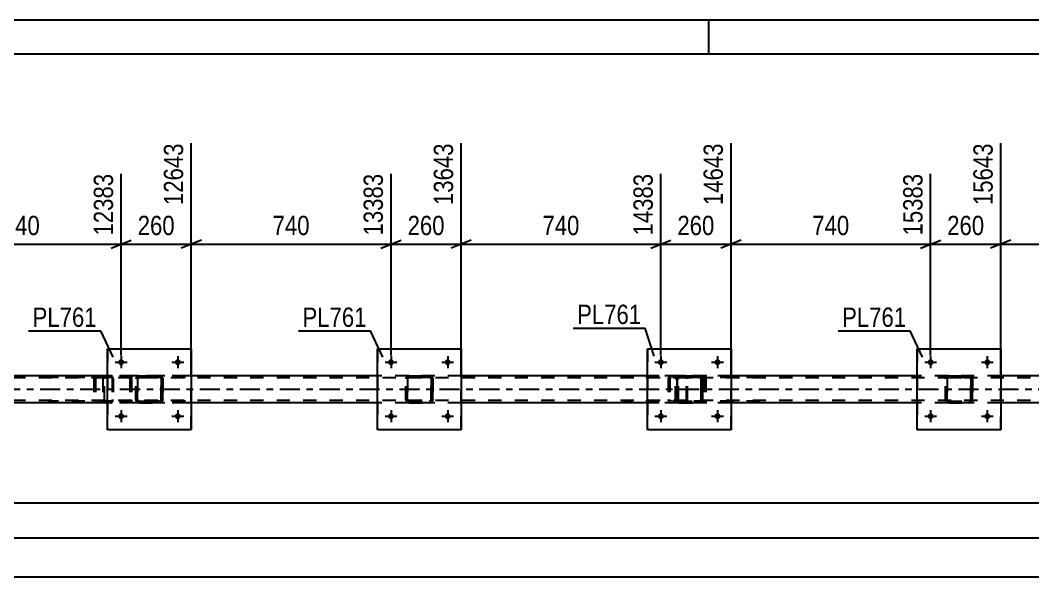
# Model space of a CAD drawing. Header units: millimetres. Extents: x 0 to 841, y 0 to 594.
# Drawn here: x 529 to 679, y 511.6 to 594 of the extents above; entities that cross this region are included whole.
import ezdxf

# ---------------------------------------------------------------- set-up
doc = ezdxf.new("R2010")
doc.units = ezdxf.units.MM
doc.linetypes.add('DXK_LINE_DOT2', pattern=[3.9198, 1.9599, -1.9599])
doc.linetypes.add('DXK_LINE_DOT3', pattern=[5.9187, 2.979, -0.9799, 0.9799, -0.9799])
doc.styles.add('Arial Narrow', font='ARIALN.TTF', dxfattribs={"height": 0.2})

# ---------------------------------------------------------------- blocks, each defined once
blk = doc.blocks.new('Unknown-318892525-1113')
at = {"color": 5, "linetype": 'Continuous'}
for p, q in [((841, 594), (0, 594)), ((631, 589), (631, 594)), ((836, 589), (5, 589))]:
    blk.add_line(p, q, dxfattribs=at)
blk = doc.blocks.new('Bolt-318892525-6443 - 6435')
at = {"linetype": 'Continuous'}
for points in [[(663.46, 535.34), (663.47, 535.43), (663.5, 535.52), (663.55, 535.6), (663.61, 535.66), (663.68, 535.72), (663.77, 535.76), (663.86, 535.77), (663.95, 535.77), (664.04, 535.76), (664.12, 535.72), (664.2, 535.66), (664.26, 535.6), (664.3, 535.52), (664.33, 535.43), (664.34, 535.34), (664.33, 535.25), (664.3, 535.16), (664.26, 535.08), (664.2, 535.01), (664.12, 534.96), (664.04, 534.92), (663.95, 534.9), (663.86, 534.9), (663.77, 534.92), (663.68, 534.96), (663.61, 535.01), (663.55, 535.08), (663.5, 535.16), (663.47, 535.25)], [(671.86, 535.34), (671.87, 535.43), (671.9, 535.52), (671.95, 535.6), (672.01, 535.66), (672.08, 535.72), (672.17, 535.76), (672.26, 535.77), (672.35, 535.77), (672.44, 535.76), (672.52, 535.72), (672.6, 535.66), (672.66, 535.6), (672.7, 535.52), (672.73, 535.43), (672.74, 535.34), (672.73, 535.25), (672.7, 535.16), (672.66, 535.08), (672.6, 535.01), (672.52, 534.96), (672.44, 534.92), (672.35, 534.9), (672.26, 534.9), (672.17, 534.92), (672.08, 534.96), (672.01, 535.01), (671.95, 535.08), (671.9, 535.16), (671.87, 535.25)]]:
    blk.add_hatch(color=1, dxfattribs=at).paths.add_polyline_path(points)
at = {"color": 1, "linetype": 'Continuous'}
for p, q in [((663.9, 536.22), (663.9, 534.46)), ((672.3, 536.22), (672.3, 534.46)), ((663.02, 535.34), (664.78, 535.34)), ((671.42, 535.34), (673.18, 535.34))]:
    blk.add_line(p, q, dxfattribs=at)
blk = doc.blocks.new('Bolt-318892525-6444 - 6435')
at = {"linetype": 'Continuous'}
for points in [[(583.47, 543.34), (583.48, 543.43), (583.51, 543.52), (583.55, 543.6), (583.61, 543.66), (583.69, 543.72), (583.77, 543.76), (583.86, 543.77), (583.95, 543.77), (584.04, 543.76), (584.13, 543.72), (584.2, 543.66), (584.26, 543.6), (584.31, 543.52), (584.34, 543.43), (584.35, 543.34), (584.34, 543.25), (584.31, 543.16), (584.26, 543.08), (584.2, 543.01), (584.13, 542.96), (584.04, 542.92), (583.95, 542.9), (583.86, 542.9), (583.77, 542.92), (583.69, 542.96), (583.61, 543.01), (583.55, 543.08), (583.51, 543.16), (583.48, 543.25)], [(591.87, 543.34), (591.88, 543.43), (591.91, 543.52), (591.95, 543.6), (592.01, 543.66), (592.09, 543.72), (592.17, 543.76), (592.26, 543.77), (592.35, 543.77), (592.44, 543.76), (592.53, 543.72), (592.6, 543.66), (592.66, 543.6), (592.71, 543.52), (592.74, 543.43), (592.75, 543.34), (592.74, 543.25), (592.71, 543.16), (592.66, 543.08), (592.6, 543.01), (592.53, 542.96), (592.44, 542.92), (592.35, 542.9), (592.26, 542.9), (592.17, 542.92), (592.09, 542.96), (592.01, 543.01), (591.95, 543.08), (591.91, 543.16), (591.88, 543.25)]]:
    blk.add_hatch(color=1, dxfattribs=at).paths.add_polyline_path(points)
at = {"color": 1, "linetype": 'Continuous'}
for p, q in [((583.03, 543.34), (584.79, 543.34)), ((583.91, 544.22), (583.91, 542.46)), ((591.43, 543.34), (593.19, 543.34)), ((592.31, 544.22), (592.31, 542.46))]:
    blk.add_line(p, q, dxfattribs=at)
blk = doc.blocks.new('Part-318892525-6573 - 6435')
at = {"color": 7, "linetype": 'DXK_LINE_DOT2'}
for p, q in [((542.44, 541.34), (533.04, 541.34)), ((542.44, 541.1), (533.04, 541.1)), ((539.88, 541.02), (539.85, 540.86)), ((539.85, 540.86), (539.85, 537.82)), ((539.89, 541.04), (539.88, 541.02)), ((540.1, 540.86), (540.12, 540.95)), ((540.1, 540.86), (540.1, 537.82)), ((540.12, 540.95), (540.17, 541.03)), ((540.35, 541.34), (540.16, 541.3)), ((540.17, 541.03), (540.25, 541.08)), ((540.25, 541.08), (540.35, 541.1)), ((541.17, 541.1), (541.17, 541.34)), ((542.55, 541.3), (542.44, 541.34)), ((542.44, 541.1), (542.49, 541.08)), ((542.49, 541.08), (542.54, 541.03)), ((542.54, 541.03), (542.57, 540.95)), ((542.63, 541.2), (542.55, 541.3)), ((542.57, 540.95), (542.58, 540.86)), ((542.58, 540.86), (542.58, 537.82)), ((542.69, 541.04), (542.63, 541.2)), ((542.71, 540.86), (542.69, 541.04)), ((542.71, 540.86), (542.71, 537.82)), ((542.44, 537.58), (533.04, 537.58)), ((542.44, 537.34), (533.04, 537.34)), ((539.85, 537.82), (539.87, 537.73)), ((539.87, 537.73), (539.89, 537.63)), ((540.12, 537.73), (540.1, 537.82)), ((540.17, 537.65), (540.12, 537.73)), ((540.16, 537.37), (540.35, 537.34)), ((540.25, 537.6), (540.17, 537.65)), ((540.35, 537.58), (540.25, 537.6)), ((541.17, 537.34), (541.17, 537.58)), ((542.49, 537.6), (542.44, 537.58)), ((542.44, 537.34), (542.55, 537.37)), ((542.54, 537.65), (542.49, 537.6)), ((542.57, 537.73), (542.54, 537.65)), ((542.55, 537.37), (542.63, 537.48)), ((542.58, 537.82), (542.57, 537.73)), ((542.63, 537.48), (542.69, 537.63)), ((542.69, 537.63), (542.71, 537.82))]:
    blk.add_line(p, q, dxfattribs=at)
for centre, start, end in [((540.34, 540.84), 111.1941, 156.1506), ((540.34, 537.83), 203.8494, 248.8059)]:
    blk.add_arc(centre, 0.492, start, end, dxfattribs=at)
blk = doc.blocks.new('Bolt-318892525-6445 - 6435')
at = {"linetype": 'Continuous'}
for points in [[(583.47, 535.34), (583.48, 535.43), (583.51, 535.52), (583.55, 535.6), (583.61, 535.66), (583.69, 535.72), (583.77, 535.76), (583.86, 535.77), (583.95, 535.77), (584.04, 535.76), (584.13, 535.72), (584.2, 535.66), (584.26, 535.6), (584.31, 535.52), (584.34, 535.43), (584.35, 535.34), (584.34, 535.25), (584.31, 535.16), (584.26, 535.08), (584.2, 535.01), (584.13, 534.96), (584.04, 534.92), (583.95, 534.9), (583.86, 534.9), (583.77, 534.92), (583.69, 534.96), (583.61, 535.01), (583.55, 535.08), (583.51, 535.16), (583.48, 535.25)], [(591.87, 535.34), (591.88, 535.43), (591.91, 535.52), (591.95, 535.6), (592.01, 535.66), (592.09, 535.72), (592.17, 535.76), (592.26, 535.77), (592.35, 535.77), (592.44, 535.76), (592.53, 535.72), (592.6, 535.66), (592.66, 535.6), (592.71, 535.52), (592.74, 535.43), (592.75, 535.34), (592.74, 535.25), (592.71, 535.16), (592.66, 535.08), (592.6, 535.01), (592.53, 534.96), (592.44, 534.92), (592.35, 534.9), (592.26, 534.9), (592.17, 534.92), (592.09, 534.96), (592.01, 535.01), (591.95, 535.08), (591.91, 535.16), (591.88, 535.25)]]:
    blk.add_hatch(color=1, dxfattribs=at).paths.add_polyline_path(points)
at = {"color": 1, "linetype": 'Continuous'}
for p, q in [((583.91, 536.22), (583.91, 534.46)), ((592.31, 536.22), (592.31, 534.46)), ((583.03, 535.34), (584.79, 535.34)), ((591.43, 535.34), (593.19, 535.34))]:
    blk.add_line(p, q, dxfattribs=at)
blk = doc.blocks.new('Bolt-318892525-6446 - 6435')
at = {"linetype": 'Continuous'}
for points in [[(543.46, 543.34), (543.47, 543.43), (543.5, 543.52), (543.55, 543.6), (543.61, 543.66), (543.68, 543.72), (543.77, 543.76), (543.86, 543.77), (543.95, 543.77), (544.04, 543.76), (544.12, 543.72), (544.2, 543.66), (544.26, 543.6), (544.3, 543.52), (544.33, 543.43), (544.34, 543.34), (544.33, 543.25), (544.3, 543.16), (544.26, 543.08), (544.2, 543.01), (544.12, 542.96), (544.04, 542.92), (543.95, 542.9), (543.86, 542.9), (543.77, 542.92), (543.68, 542.96), (543.61, 543.01), (543.55, 543.08), (543.5, 543.16), (543.47, 543.25)], [(551.86, 543.34), (551.87, 543.43), (551.9, 543.52), (551.95, 543.6), (552.01, 543.66), (552.08, 543.72), (552.17, 543.76), (552.26, 543.77), (552.35, 543.77), (552.44, 543.76), (552.52, 543.72), (552.6, 543.66), (552.66, 543.6), (552.7, 543.52), (552.73, 543.43), (552.74, 543.34), (552.73, 543.25), (552.7, 543.16), (552.66, 543.08), (552.6, 543.01), (552.52, 542.96), (552.44, 542.92), (552.35, 542.9), (552.26, 542.9), (552.17, 542.92), (552.08, 542.96), (552.01, 543.01), (551.95, 543.08), (551.9, 543.16), (551.87, 543.25)]]:
    blk.add_hatch(color=1, dxfattribs=at).paths.add_polyline_path(points)
at = {"color": 1, "linetype": 'Continuous'}
for p, q in [((543.02, 543.34), (544.78, 543.34)), ((543.9, 544.22), (543.9, 542.46)), ((551.42, 543.34), (553.18, 543.34)), ((552.3, 544.22), (552.3, 542.46))]:
    blk.add_line(p, q, dxfattribs=at)
blk = doc.blocks.new('Bolt-318892525-6447 - 6435')
at = {"linetype": 'Continuous'}
for points in [[(543.46, 535.34), (543.47, 535.43), (543.5, 535.52), (543.55, 535.6), (543.61, 535.66), (543.68, 535.72), (543.77, 535.76), (543.86, 535.77), (543.95, 535.77), (544.04, 535.76), (544.12, 535.72), (544.2, 535.66), (544.26, 535.6), (544.3, 535.52), (544.33, 535.43), (544.34, 535.34), (544.33, 535.25), (544.3, 535.16), (544.26, 535.08), (544.2, 535.01), (544.12, 534.96), (544.04, 534.92), (543.95, 534.9), (543.86, 534.9), (543.77, 534.92), (543.68, 534.96), (543.61, 535.01), (543.55, 535.08), (543.5, 535.16), (543.47, 535.25)], [(551.86, 535.34), (551.87, 535.43), (551.9, 535.52), (551.95, 535.6), (552.01, 535.66), (552.08, 535.72), (552.17, 535.76), (552.26, 535.77), (552.35, 535.77), (552.44, 535.76), (552.52, 535.72), (552.6, 535.66), (552.66, 535.6), (552.7, 535.52), (552.73, 535.43), (552.74, 535.34), (552.73, 535.25), (552.7, 535.16), (552.66, 535.08), (552.6, 535.01), (552.52, 534.96), (552.44, 534.92), (552.35, 534.9), (552.26, 534.9), (552.17, 534.92), (552.08, 534.96), (552.01, 535.01), (551.95, 535.08), (551.9, 535.16), (551.87, 535.25)]]:
    blk.add_hatch(color=1, dxfattribs=at).paths.add_polyline_path(points)
at = {"color": 1, "linetype": 'Continuous'}
for p, q in [((543.9, 536.22), (543.9, 534.46)), ((552.3, 536.22), (552.3, 534.46)), ((543.02, 535.34), (544.78, 535.34)), ((551.42, 535.34), (553.18, 535.34))]:
    blk.add_line(p, q, dxfattribs=at)
blk = doc.blocks.new('Part-318892525-6657 - 6435')
at = {"color": 7, "linetype": 'DXK_LINE_DOT2'}
for p, q in [((586.1, 540.86), (586.14, 541.04)), ((586.1, 540.86), (586.11, 540.86)), ((586.1, 537.82), (586.1, 540.86)), ((586.14, 541.04), (586.11, 540.86)), ((586.11, 537.82), (586.11, 540.86)), ((586.36, 540.95), (586.34, 540.86)), ((586.35, 540.86), (586.34, 540.86)), ((586.34, 540.86), (586.34, 537.82)), ((586.35, 540.86), (586.37, 540.95)), ((586.35, 537.82), (586.35, 540.86)), ((586.41, 541.03), (586.36, 540.95)), ((586.37, 540.95), (586.42, 541.03)), ((586.4, 541.3), (586.58, 541.34)), ((586.59, 541.34), (586.4, 541.3)), ((586.49, 541.08), (586.41, 541.03)), ((586.42, 541.03), (586.5, 541.08)), ((586.58, 541.1), (586.49, 541.08)), ((586.5, 541.08), (586.59, 541.1)), ((586.59, 541.34), (586.58, 541.34)), ((586.58, 541.34), (589.62, 541.34)), ((586.58, 541.1), (586.59, 541.1)), ((589.62, 541.1), (586.58, 541.1)), ((586.59, 541.34), (589.63, 541.34)), ((586.59, 541.1), (589.63, 541.1)), ((589.62, 541.34), (589.63, 541.34)), ((589.62, 541.34), (589.81, 541.3)), ((589.63, 541.1), (589.62, 541.1)), ((589.71, 541.08), (589.62, 541.1)), ((589.81, 541.3), (589.63, 541.34)), ((589.63, 541.1), (589.72, 541.08)), ((589.71, 541.08), (589.72, 541.08)), ((589.79, 541.03), (589.71, 541.08)), ((589.72, 541.08), (589.8, 541.03)), ((589.84, 540.95), (589.79, 541.03)), ((589.8, 541.03), (589.85, 540.95)), ((589.86, 540.86), (589.84, 540.95)), ((589.85, 540.95), (589.87, 540.86)), ((589.87, 540.86), (589.86, 540.86)), ((589.86, 540.86), (589.86, 537.82)), ((589.87, 537.82), (589.87, 540.86)), ((590.07, 541.04), (590.1, 540.86)), ((590.11, 540.86), (590.07, 541.04)), ((590.11, 540.86), (590.1, 540.86)), ((590.1, 540.86), (590.1, 537.82)), ((590.11, 537.82), (590.11, 540.86)), ((586.11, 537.82), (586.1, 537.82)), ((586.14, 537.63), (586.1, 537.82)), ((586.11, 537.82), (586.14, 537.63)), ((586.34, 537.82), (586.35, 537.82)), ((586.34, 537.82), (586.36, 537.73)), ((586.37, 537.72), (586.35, 537.82)), ((586.36, 537.73), (586.41, 537.65)), ((586.42, 537.65), (586.37, 537.72)), ((586.4, 537.37), (586.4, 537.37)), ((586.58, 537.34), (586.4, 537.37)), ((586.4, 537.37), (586.59, 537.34)), ((586.41, 537.65), (586.49, 537.6)), ((586.5, 537.59), (586.42, 537.65)), ((586.49, 537.6), (586.58, 537.58)), ((586.59, 537.58), (586.5, 537.59)), ((586.59, 537.58), (586.58, 537.58)), ((586.58, 537.58), (589.62, 537.58)), ((586.59, 537.34), (586.58, 537.34)), ((586.58, 537.34), (589.62, 537.34)), ((586.59, 537.58), (589.63, 537.58)), ((586.59, 537.34), (589.63, 537.34)), ((589.62, 537.58), (589.71, 537.6)), ((589.62, 537.58), (589.63, 537.58)), ((589.81, 537.37), (589.62, 537.34)), ((589.62, 537.34), (589.63, 537.34)), ((589.72, 537.59), (589.63, 537.58)), ((589.63, 537.34), (589.81, 537.37)), ((589.71, 537.6), (589.79, 537.65)), ((589.8, 537.65), (589.72, 537.59)), ((589.79, 537.65), (589.84, 537.73)), ((589.85, 537.72), (589.8, 537.65)), ((589.84, 537.73), (589.86, 537.82)), ((589.87, 537.82), (589.85, 537.72)), ((589.86, 537.82), (589.87, 537.82)), ((590.1, 537.82), (590.07, 537.63)), ((590.07, 537.63), (590.11, 537.82)), ((590.1, 537.82), (590.11, 537.82))]:
    blk.add_line(p, q, dxfattribs=at)
at = {"color": 7, "linetype": 'DXK_LINE_DOT3'}
blk.add_line((588.11, 539.34), (588.1, 539.34), dxfattribs=at)
at = {"color": 7, "linetype": 'DXK_LINE_DOT2'}
for centre, start, end in [((586.58, 540.86), 112.5, 157.5), ((586.59, 540.86), 112.5, 157.5), ((589.62, 540.86), 22.5, 67.5), ((589.63, 540.86), 22.5, 67.5), ((586.58, 537.82), 202.5, 247.5), ((586.59, 537.82), 202.5, 247.5), ((589.62, 537.82), 292.5, 337.5), ((589.63, 537.82), 292.5, 337.5)]:
    blk.add_arc(centre, 0.48, start, end, dxfattribs=at)
blk = doc.blocks.new('Bolt-318892525-6455 - 6435')
at = {"linetype": 'Continuous'}
for points in [[(623.47, 543.34), (623.48, 543.43), (623.5, 543.52), (623.55, 543.6), (623.61, 543.66), (623.69, 543.72), (623.77, 543.76), (623.86, 543.77), (623.95, 543.77), (624.04, 543.76), (624.13, 543.72), (624.2, 543.66), (624.26, 543.6), (624.31, 543.52), (624.34, 543.43), (624.35, 543.34), (624.34, 543.25), (624.31, 543.16), (624.26, 543.08), (624.2, 543.01), (624.13, 542.96), (624.04, 542.92), (623.95, 542.9), (623.86, 542.9), (623.77, 542.92), (623.69, 542.96), (623.61, 543.01), (623.55, 543.08), (623.5, 543.16), (623.48, 543.25)], [(631.87, 543.34), (631.88, 543.43), (631.9, 543.52), (631.95, 543.6), (632.01, 543.66), (632.09, 543.72), (632.17, 543.76), (632.26, 543.77), (632.35, 543.77), (632.44, 543.76), (632.53, 543.72), (632.6, 543.66), (632.66, 543.6), (632.71, 543.52), (632.74, 543.43), (632.75, 543.34), (632.74, 543.25), (632.71, 543.16), (632.66, 543.08), (632.6, 543.01), (632.53, 542.96), (632.44, 542.92), (632.35, 542.9), (632.26, 542.9), (632.17, 542.92), (632.09, 542.96), (632.01, 543.01), (631.95, 543.08), (631.9, 543.16), (631.88, 543.25)]]:
    blk.add_hatch(color=1, dxfattribs=at).paths.add_polyline_path(points)
at = {"color": 1, "linetype": 'Continuous'}
for p, q in [((623.03, 543.34), (624.79, 543.34)), ((623.91, 544.22), (623.91, 542.46)), ((631.43, 543.34), (633.19, 543.34)), ((632.31, 544.22), (632.31, 542.46))]:
    blk.add_line(p, q, dxfattribs=at)
blk = doc.blocks.new('Bolt-318892525-6456 - 6435')
at = {"linetype": 'Continuous'}
for points in [[(623.47, 535.34), (623.48, 535.43), (623.5, 535.52), (623.55, 535.6), (623.61, 535.66), (623.69, 535.72), (623.77, 535.76), (623.86, 535.77), (623.95, 535.77), (624.04, 535.76), (624.13, 535.72), (624.2, 535.66), (624.26, 535.6), (624.31, 535.52), (624.34, 535.43), (624.35, 535.34), (624.34, 535.25), (624.31, 535.16), (624.26, 535.08), (624.2, 535.01), (624.13, 534.96), (624.04, 534.92), (623.95, 534.9), (623.86, 534.9), (623.77, 534.92), (623.69, 534.96), (623.61, 535.01), (623.55, 535.08), (623.5, 535.16), (623.48, 535.25)], [(631.87, 535.34), (631.88, 535.43), (631.9, 535.52), (631.95, 535.6), (632.01, 535.66), (632.09, 535.72), (632.17, 535.76), (632.26, 535.77), (632.35, 535.77), (632.44, 535.76), (632.53, 535.72), (632.6, 535.66), (632.66, 535.6), (632.71, 535.52), (632.74, 535.43), (632.75, 535.34), (632.74, 535.25), (632.71, 535.16), (632.66, 535.08), (632.6, 535.01), (632.53, 534.96), (632.44, 534.92), (632.35, 534.9), (632.26, 534.9), (632.17, 534.92), (632.09, 534.96), (632.01, 535.01), (631.95, 535.08), (631.9, 535.16), (631.88, 535.25)]]:
    blk.add_hatch(color=1, dxfattribs=at).paths.add_polyline_path(points)
at = {"color": 1, "linetype": 'Continuous'}
for p, q in [((623.91, 536.22), (623.91, 534.46)), ((632.31, 536.22), (632.31, 534.46)), ((623.03, 535.34), (624.79, 535.34)), ((631.43, 535.34), (633.19, 535.34))]:
    blk.add_line(p, q, dxfattribs=at)
blk = doc.blocks.new('Part-318892525-6457 - 6435')
at = {"color": 7, "linetype": 'DXK_LINE_DOT2'}
for p, q in [((626.1, 540.86), (626.14, 541.04)), ((626.1, 540.86), (626.11, 540.86)), ((626.1, 537.82), (626.1, 540.86)), ((626.14, 541.04), (626.11, 540.86)), ((626.11, 537.82), (626.11, 540.86)), ((626.36, 540.95), (626.34, 540.86)), ((626.35, 540.86), (626.34, 540.86)), ((626.34, 540.86), (626.34, 537.82)), ((626.35, 540.86), (626.36, 540.95)), ((626.35, 537.82), (626.35, 540.86)), ((626.36, 540.95), (626.42, 541.03)), ((626.41, 541.03), (626.36, 540.95)), ((626.4, 541.3), (626.58, 541.34)), ((626.59, 541.34), (626.4, 541.3)), ((626.49, 541.08), (626.41, 541.03)), ((626.42, 541.03), (626.49, 541.08)), ((626.49, 541.08), (626.59, 541.1)), ((626.58, 541.1), (626.49, 541.08)), ((626.59, 541.34), (626.58, 541.34)), ((626.58, 541.34), (629.62, 541.34)), ((626.58, 541.1), (626.59, 541.1)), ((629.62, 541.1), (626.58, 541.1)), ((626.59, 541.34), (629.63, 541.34)), ((626.59, 541.1), (629.63, 541.1)), ((629.62, 541.34), (629.63, 541.34)), ((629.62, 541.34), (629.81, 541.3)), ((629.63, 541.1), (629.62, 541.1)), ((629.71, 541.08), (629.62, 541.1)), ((629.81, 541.3), (629.63, 541.34)), ((629.63, 541.1), (629.72, 541.08)), ((629.71, 541.08), (629.72, 541.08)), ((629.79, 541.03), (629.71, 541.08)), ((629.72, 541.08), (629.8, 541.03)), ((629.84, 540.95), (629.79, 541.03)), ((629.8, 541.03), (629.85, 540.95)), ((629.86, 540.86), (629.84, 540.95)), ((629.85, 540.95), (629.87, 540.86)), ((629.87, 540.86), (629.86, 540.86)), ((629.86, 540.86), (629.86, 537.82)), ((629.87, 537.82), (629.87, 540.86)), ((630.07, 541.04), (630.1, 540.86)), ((630.11, 540.86), (630.07, 541.04)), ((630.11, 540.86), (630.1, 540.86)), ((630.1, 540.86), (630.1, 537.82)), ((630.11, 537.82), (630.11, 540.86)), ((626.11, 537.82), (626.1, 537.82)), ((626.14, 537.63), (626.1, 537.82)), ((626.11, 537.82), (626.14, 537.63)), ((626.34, 537.82), (626.35, 537.82)), ((626.34, 537.82), (626.36, 537.73)), ((626.36, 537.72), (626.35, 537.82)), ((626.36, 537.73), (626.41, 537.65)), ((626.42, 537.65), (626.36, 537.72)), ((626.4, 537.37), (626.4, 537.37)), ((626.58, 537.34), (626.4, 537.37)), ((626.4, 537.37), (626.59, 537.34)), ((626.41, 537.65), (626.49, 537.6)), ((626.49, 537.59), (626.42, 537.65)), ((626.49, 537.6), (626.58, 537.58)), ((626.59, 537.58), (626.49, 537.59)), ((626.59, 537.58), (626.58, 537.58)), ((626.58, 537.58), (629.62, 537.58)), ((626.59, 537.34), (626.58, 537.34)), ((626.58, 537.34), (629.62, 537.34)), ((626.59, 537.58), (629.63, 537.58)), ((626.59, 537.34), (629.63, 537.34)), ((629.62, 537.58), (629.71, 537.6)), ((629.62, 537.58), (629.63, 537.58)), ((629.81, 537.37), (629.62, 537.34)), ((629.62, 537.34), (629.63, 537.34)), ((629.72, 537.59), (629.63, 537.58)), ((629.63, 537.34), (629.81, 537.37)), ((629.71, 537.6), (629.79, 537.65)), ((629.8, 537.65), (629.72, 537.59)), ((629.79, 537.65), (629.84, 537.73)), ((629.85, 537.72), (629.8, 537.65)), ((629.84, 537.73), (629.86, 537.82)), ((629.87, 537.82), (629.85, 537.72)), ((629.86, 537.82), (629.87, 537.82)), ((630.1, 537.82), (630.07, 537.63)), ((630.07, 537.63), (630.11, 537.82)), ((630.1, 537.82), (630.11, 537.82))]:
    blk.add_line(p, q, dxfattribs=at)
at = {"color": 7, "linetype": 'DXK_LINE_DOT3'}
blk.add_line((628.11, 539.34), (628.1, 539.34), dxfattribs=at)
at = {"color": 7, "linetype": 'DXK_LINE_DOT2'}
for centre, start, end in [((626.58, 540.86), 112.5, 157.5), ((626.59, 540.86), 112.5, 157.5), ((629.62, 540.86), 22.5, 67.5), ((629.63, 540.86), 22.5, 67.5), ((626.58, 537.82), 202.5, 247.5), ((626.59, 537.82), 202.5, 247.5), ((629.62, 537.82), 292.5, 337.5), ((629.63, 537.82), 292.5, 337.5)]:
    blk.add_arc(centre, 0.48, start, end, dxfattribs=at)
blk = doc.blocks.new('Bolt-318892525-6465 - 6435')
at = {"linetype": 'Continuous'}
for points in [[(663.46, 543.34), (663.47, 543.43), (663.5, 543.52), (663.55, 543.6), (663.61, 543.66), (663.68, 543.72), (663.77, 543.76), (663.86, 543.77), (663.95, 543.77), (664.04, 543.76), (664.12, 543.72), (664.2, 543.66), (664.26, 543.6), (664.3, 543.52), (664.33, 543.43), (664.34, 543.34), (664.33, 543.25), (664.3, 543.16), (664.26, 543.08), (664.2, 543.01), (664.12, 542.96), (664.04, 542.92), (663.95, 542.9), (663.86, 542.9), (663.77, 542.92), (663.68, 542.96), (663.61, 543.01), (663.55, 543.08), (663.5, 543.16), (663.47, 543.25)], [(671.86, 543.34), (671.87, 543.43), (671.9, 543.52), (671.95, 543.6), (672.01, 543.66), (672.08, 543.72), (672.17, 543.76), (672.26, 543.77), (672.35, 543.77), (672.44, 543.76), (672.52, 543.72), (672.6, 543.66), (672.66, 543.6), (672.7, 543.52), (672.73, 543.43), (672.74, 543.34), (672.73, 543.25), (672.7, 543.16), (672.66, 543.08), (672.6, 543.01), (672.52, 542.96), (672.44, 542.92), (672.35, 542.9), (672.26, 542.9), (672.17, 542.92), (672.08, 542.96), (672.01, 543.01), (671.95, 543.08), (671.9, 543.16), (671.87, 543.25)]]:
    blk.add_hatch(color=1, dxfattribs=at).paths.add_polyline_path(points)
at = {"color": 1, "linetype": 'Continuous'}
for p, q in [((663.02, 543.34), (664.78, 543.34)), ((663.9, 544.22), (663.9, 542.46)), ((671.42, 543.34), (673.18, 543.34)), ((672.3, 544.22), (672.3, 542.46))]:
    blk.add_line(p, q, dxfattribs=at)
blk = doc.blocks.new('Part-318892525-6478 - 6435')
at = {"color": 7, "linetype": 'DXK_LINE_DOT2'}
for p, q in [((626.33, 540.99), (626.3, 540.86)), ((626.3, 540.86), (626.3, 537.82)), ((626.34, 541.04), (626.33, 540.99)), ((626.55, 540.86), (626.57, 540.95)), ((626.55, 537.82), (626.55, 540.86)), ((626.57, 540.95), (626.63, 541.03)), ((626.81, 541.34), (626.61, 541.3)), ((626.63, 541.03), (626.71, 541.08)), ((626.71, 541.08), (626.81, 541.1)), ((638.59, 541.34), (626.81, 541.34)), ((638.59, 541.1), (626.81, 541.1)), ((630.24, 541.3), (630.05, 541.34)), ((630.05, 541.1), (630.14, 541.08)), ((630.14, 541.08), (630.23, 541.03)), ((630.23, 541.03), (630.28, 540.95)), ((630.28, 540.95), (630.3, 540.86)), ((630.3, 540.86), (630.3, 537.82)), ((630.53, 540.99), (630.52, 541.04)), ((630.56, 540.86), (630.53, 540.99)), ((630.56, 540.86), (630.56, 537.82)), ((626.3, 537.82), (626.32, 537.73)), ((626.32, 537.73), (626.34, 537.63)), ((626.57, 537.73), (626.55, 537.82)), ((626.63, 537.65), (626.57, 537.73)), ((626.61, 537.37), (626.81, 537.34)), ((626.71, 537.6), (626.63, 537.65)), ((626.81, 537.58), (626.71, 537.6)), ((638.59, 537.58), (626.81, 537.58)), ((638.59, 537.34), (626.81, 537.34)), ((630.14, 537.6), (630.05, 537.58)), ((630.05, 537.34), (630.24, 537.37)), ((630.23, 537.65), (630.14, 537.6)), ((630.28, 537.73), (630.23, 537.65)), ((630.3, 537.82), (630.28, 537.73)), ((630.52, 537.63), (630.54, 537.73)), ((630.54, 537.73), (630.56, 537.82))]:
    blk.add_line(p, q, dxfattribs=at)
for centre, start, end in [((626.79, 540.84), 110.7583, 155.68), ((630.06, 540.84), 24.32, 69.2417), ((626.79, 537.84), 204.32, 249.2417), ((630.06, 537.84), 290.7583, 335.68)]:
    blk.add_arc(centre, 0.496, start, end, dxfattribs=at)
blk = doc.blocks.new('Part-318892525-6492 - 6435')
at = {"color": 7, "linetype": 'DXK_LINE_DOT2'}
for p, q in [((768.84, 541.02), (93.91, 541.02)), ((554.3, 541.34), (541.9, 541.34)), ((594.31, 541.34), (581.91, 541.34)), ((634.31, 541.34), (621.91, 541.34)), ((674.3, 541.34), (661.9, 541.34)), ((768.84, 537.66), (93.91, 537.66)), ((554.3, 537.34), (541.9, 537.34)), ((594.31, 537.34), (581.91, 537.34)), ((634.31, 537.34), (621.91, 537.34)), ((674.3, 537.34), (661.9, 537.34))]:
    blk.add_line(p, q, dxfattribs=at)
at = {"color": 2, "linetype": 'Continuous'}
for p, q in [((541.9, 541.34), (514.31, 541.34)), ((581.91, 541.34), (554.3, 541.34)), ((621.91, 541.34), (594.31, 541.34)), ((661.9, 541.34), (634.31, 541.34)), ((701.9, 541.34), (674.3, 541.34)), ((541.9, 537.34), (514.31, 537.34)), ((581.91, 537.34), (554.3, 537.34)), ((621.91, 537.34), (594.31, 537.34)), ((661.9, 537.34), (634.31, 537.34)), ((701.9, 537.34), (674.3, 537.34))]:
    blk.add_line(p, q, dxfattribs=at)
at = {"color": 7, "linetype": 'DXK_LINE_DOT3'}
blk.add_line((93.91, 539.34), (768.84, 539.34), dxfattribs=at)
blk = doc.blocks.new('Part-318892525-6534 - 6435')
at = {"color": 7, "linetype": 'DXK_LINE_DOT2'}
for p, q in [((627.58, 541.34), (618.17, 541.34)), ((627.58, 541.1), (618.17, 541.1)), ((625.01, 540.99), (624.98, 540.86)), ((624.98, 540.86), (624.98, 537.82)), ((625.02, 541.04), (625.01, 540.99)), ((625.23, 540.86), (625.25, 540.95)), ((625.23, 540.86), (625.23, 537.82)), ((625.25, 540.95), (625.31, 541.03)), ((625.48, 541.34), (625.29, 541.3)), ((625.31, 541.03), (625.39, 541.08)), ((625.39, 541.08), (625.48, 541.1)), ((626.3, 541.34), (626.3, 541.1)), ((627.68, 541.3), (627.58, 541.34)), ((627.58, 541.1), (627.63, 541.08)), ((627.63, 541.08), (627.67, 541.03)), ((627.67, 541.03), (627.7, 540.95)), ((627.77, 541.2), (627.68, 541.3)), ((627.7, 540.95), (627.71, 540.86)), ((627.71, 537.82), (627.71, 540.86)), ((627.83, 541.04), (627.77, 541.2)), ((627.85, 540.86), (627.83, 541.04)), ((627.85, 537.82), (627.85, 540.86)), ((627.58, 537.58), (618.17, 537.58)), ((627.58, 537.34), (618.17, 537.34)), ((624.98, 537.82), (625, 537.73)), ((625, 537.73), (625.02, 537.63)), ((625.25, 537.73), (625.23, 537.82)), ((625.31, 537.65), (625.25, 537.73)), ((625.29, 537.37), (625.48, 537.34)), ((625.39, 537.6), (625.31, 537.65)), ((625.48, 537.58), (625.39, 537.6)), ((626.3, 537.34), (626.3, 537.58)), ((627.63, 537.6), (627.58, 537.58)), ((627.58, 537.34), (627.68, 537.37)), ((627.67, 537.65), (627.63, 537.6)), ((627.7, 537.73), (627.67, 537.65)), ((627.68, 537.37), (627.77, 537.48)), ((627.71, 537.82), (627.7, 537.73)), ((627.77, 537.48), (627.83, 537.63)), ((627.83, 537.63), (627.85, 537.82))]:
    blk.add_line(p, q, dxfattribs=at)
for centre, start, end in [((625.47, 540.84), 111.1941, 156.1506), ((625.47, 537.83), 203.8494, 248.8059)]:
    blk.add_arc(centre, 0.492, start, end, dxfattribs=at)
blk = doc.blocks.new('Part-318892525-6593 - 6435')
at = {"color": 2, "linetype": 'Continuous'}
for p, q in [((621.91, 533.34), (621.91, 545.34)), ((621.91, 545.34), (621.91, 545.34)), ((621.91, 545.34), (634.31, 545.34)), ((634.31, 545.34), (634.31, 533.34)), ((621.91, 533.34), (621.91, 533.34)), ((634.31, 533.34), (621.91, 533.34))]:
    blk.add_line(p, q, dxfattribs=at)
at = {"color": 7, "linetype": 'DXK_LINE_DOT2'}
for p, q in [((621.91, 545.34), (621.91, 533.34)), ((621.91, 545.34), (621.91, 545.34)), ((634.31, 533.34), (634.31, 545.34)), ((621.91, 533.34), (621.91, 533.34))]:
    blk.add_line(p, q, dxfattribs=at)
blk = doc.blocks.new('Part-318892525-6594 - 6435')
at = {"color": 7, "linetype": 'DXK_LINE_DOT2'}
for p, q in [((666.1, 540.86), (666.13, 541.04)), ((666.14, 541.04), (666.1, 540.86)), ((666.1, 537.82), (666.1, 540.86)), ((666.1, 540.86), (666.1, 540.86)), ((666.1, 537.82), (666.1, 540.86)), ((666.34, 540.86), (666.36, 540.95)), ((666.35, 540.95), (666.34, 540.86)), ((666.34, 537.82), (666.34, 540.86)), ((666.34, 540.86), (666.34, 540.86)), ((666.34, 540.86), (666.34, 537.82)), ((666.41, 541.03), (666.35, 540.95)), ((666.36, 540.95), (666.41, 541.03)), ((666.39, 541.3), (666.58, 541.34)), ((666.58, 541.34), (666.4, 541.3)), ((666.41, 541.03), (666.49, 541.08)), ((666.48, 541.08), (666.41, 541.03)), ((666.58, 541.1), (666.48, 541.08)), ((666.49, 541.08), (666.58, 541.1)), ((666.58, 541.34), (669.62, 541.34)), ((666.58, 541.34), (666.58, 541.34)), ((666.58, 541.34), (669.62, 541.34)), ((666.58, 541.1), (669.62, 541.1)), ((666.58, 541.1), (666.58, 541.1)), ((669.62, 541.1), (666.58, 541.1)), ((669.62, 541.34), (669.62, 541.34)), ((669.62, 541.34), (669.8, 541.3)), ((669.8, 541.3), (669.62, 541.34)), ((669.62, 541.1), (669.62, 541.1)), ((669.62, 541.1), (669.71, 541.08)), ((669.71, 541.08), (669.62, 541.1)), ((669.71, 541.08), (669.71, 541.08)), ((669.71, 541.08), (669.79, 541.03)), ((669.79, 541.03), (669.71, 541.08)), ((669.79, 541.03), (669.84, 540.95)), ((669.84, 540.95), (669.79, 541.03)), ((669.84, 540.95), (669.86, 540.86)), ((669.86, 540.86), (669.84, 540.95)), ((669.86, 537.82), (669.86, 540.86)), ((669.86, 540.86), (669.86, 540.86)), ((669.86, 540.86), (669.86, 537.82)), ((670.06, 541.04), (670.1, 540.86)), ((670.1, 540.86), (670.06, 541.04)), ((670.1, 537.82), (670.1, 540.86)), ((670.1, 540.86), (670.1, 540.86)), ((670.1, 540.86), (670.1, 537.82)), ((666.1, 537.82), (666.1, 537.82)), ((666.13, 537.63), (666.1, 537.82)), ((666.1, 537.82), (666.14, 537.63)), ((666.34, 537.82), (666.34, 537.82)), ((666.36, 537.72), (666.34, 537.82)), ((666.34, 537.82), (666.35, 537.73)), ((666.35, 537.73), (666.41, 537.65)), ((666.41, 537.65), (666.36, 537.72)), ((666.39, 537.37), (666.4, 537.37)), ((666.58, 537.34), (666.39, 537.37)), ((666.4, 537.37), (666.58, 537.34)), ((666.49, 537.59), (666.41, 537.65)), ((666.41, 537.65), (666.48, 537.6)), ((666.48, 537.6), (666.58, 537.58)), ((666.58, 537.58), (666.49, 537.59)), ((666.58, 537.58), (669.62, 537.58)), ((666.58, 537.58), (666.58, 537.58)), ((666.58, 537.58), (669.62, 537.58)), ((666.58, 537.34), (669.62, 537.34)), ((666.58, 537.34), (666.58, 537.34)), ((666.58, 537.34), (669.62, 537.34)), ((669.62, 537.58), (669.71, 537.6)), ((669.71, 537.59), (669.62, 537.58)), ((669.62, 537.58), (669.62, 537.58)), ((669.8, 537.37), (669.62, 537.34)), ((669.62, 537.34), (669.8, 537.37)), ((669.62, 537.34), (669.62, 537.34)), ((669.79, 537.65), (669.71, 537.59)), ((669.71, 537.6), (669.79, 537.65)), ((669.79, 537.65), (669.84, 537.73)), ((669.84, 537.72), (669.79, 537.65)), ((669.86, 537.82), (669.84, 537.72)), ((669.84, 537.73), (669.86, 537.82)), ((669.86, 537.82), (669.86, 537.82)), ((670.1, 537.82), (670.06, 537.63)), ((670.06, 537.63), (670.1, 537.82)), ((670.1, 537.82), (670.1, 537.82))]:
    blk.add_line(p, q, dxfattribs=at)
at = {"color": 7, "linetype": 'DXK_LINE_DOT3'}
blk.add_line((668.1, 539.34), (668.09, 539.34), dxfattribs=at)
at = {"color": 7, "linetype": 'DXK_LINE_DOT2'}
for centre, start, end in [((666.58, 540.86), 112.5, 157.5), ((666.58, 540.86), 112.5, 157.5), ((669.62, 540.86), 22.5, 67.5), ((669.62, 540.86), 22.5, 67.5), ((666.58, 537.82), 202.5, 247.5), ((666.58, 537.82), 202.5, 247.5), ((669.62, 537.82), 292.5, 337.5), ((669.62, 537.82), 292.5, 337.5)]:
    blk.add_arc(centre, 0.48, start, end, dxfattribs=at)
blk = doc.blocks.new('Part-318892525-6599 - 6435')
at = {"color": 2, "linetype": 'Continuous'}
for p, q in [((661.9, 533.34), (661.9, 545.34)), ((661.9, 545.34), (661.9, 545.34)), ((661.9, 545.34), (674.3, 545.34)), ((674.3, 545.34), (674.3, 533.34)), ((661.9, 533.34), (661.9, 533.34)), ((674.3, 533.34), (661.9, 533.34))]:
    blk.add_line(p, q, dxfattribs=at)
at = {"color": 7, "linetype": 'DXK_LINE_DOT2'}
for p, q in [((661.9, 545.34), (661.9, 533.34)), ((661.9, 545.34), (661.9, 545.34)), ((674.3, 533.34), (674.3, 545.34)), ((661.9, 533.34), (661.9, 533.34))]:
    blk.add_line(p, q, dxfattribs=at)
blk = doc.blocks.new('Part-318892525-6646 - 6435')
at = {"color": 7, "linetype": 'DXK_LINE_DOT2'}
for p, q in [((541.2, 541.02), (541.17, 540.86)), ((541.17, 540.86), (541.17, 537.82)), ((541.2, 541.04), (541.2, 541.02)), ((541.42, 540.86), (541.44, 540.95)), ((541.42, 537.82), (541.42, 540.86)), ((541.44, 540.95), (541.5, 541.03)), ((541.68, 541.34), (541.48, 541.3)), ((541.5, 541.03), (541.58, 541.08)), ((541.58, 541.08), (541.68, 541.1)), ((553.45, 541.34), (541.68, 541.34)), ((553.45, 541.1), (541.68, 541.1)), ((545.11, 541.3), (544.91, 541.34)), ((544.91, 541.1), (545.01, 541.08)), ((545.01, 541.08), (545.09, 541.03)), ((545.09, 541.03), (545.15, 540.95)), ((545.15, 540.95), (545.17, 540.86)), ((545.17, 540.86), (545.17, 537.82)), ((545.39, 540.99), (545.38, 541.04)), ((545.42, 540.86), (545.39, 540.99)), ((545.42, 540.86), (545.42, 537.82)), ((541.17, 537.82), (541.18, 537.73)), ((541.18, 537.73), (541.2, 537.63)), ((541.44, 537.73), (541.42, 537.82)), ((541.5, 537.65), (541.44, 537.73)), ((541.48, 537.37), (541.68, 537.34)), ((541.58, 537.6), (541.5, 537.65)), ((541.68, 537.58), (541.58, 537.6)), ((553.45, 537.58), (541.68, 537.58)), ((553.45, 537.34), (541.68, 537.34)), ((545.01, 537.6), (544.91, 537.58)), ((544.91, 537.34), (545.11, 537.37)), ((545.09, 537.65), (545.01, 537.6)), ((545.15, 537.73), (545.09, 537.65)), ((545.17, 537.82), (545.15, 537.73)), ((545.38, 537.63), (545.4, 537.73)), ((545.4, 537.73), (545.42, 537.82))]:
    blk.add_line(p, q, dxfattribs=at)
for centre, start, end in [((541.66, 540.84), 110.7583, 155.68), ((544.93, 540.84), 24.32, 69.2417), ((541.66, 537.84), 204.32, 249.2417), ((544.93, 537.84), 290.7583, 335.68)]:
    blk.add_arc(centre, 0.496, start, end, dxfattribs=at)
blk = doc.blocks.new('Part-318892525-6656 - 6435')
at = {"color": 2, "linetype": 'Continuous'}
for p, q in [((581.91, 533.34), (581.91, 545.34)), ((581.91, 545.34), (581.91, 545.34)), ((581.91, 545.34), (594.31, 545.34)), ((594.31, 545.34), (594.31, 533.34)), ((581.91, 533.34), (581.91, 533.34)), ((594.31, 533.34), (581.91, 533.34))]:
    blk.add_line(p, q, dxfattribs=at)
at = {"color": 7, "linetype": 'DXK_LINE_DOT2'}
for p, q in [((581.91, 545.34), (581.91, 533.34)), ((581.91, 545.34), (581.91, 545.34)), ((594.31, 533.34), (594.31, 545.34)), ((581.91, 533.34), (581.91, 533.34))]:
    blk.add_line(p, q, dxfattribs=at)
blk = doc.blocks.new('Part-318892525-6662 - 6435')
at = {"color": 2, "linetype": 'Continuous'}
for p, q in [((541.9, 533.34), (541.9, 545.34)), ((541.9, 545.34), (541.9, 545.34)), ((541.9, 545.34), (554.3, 545.34)), ((554.3, 545.34), (554.3, 533.34)), ((541.9, 533.34), (541.9, 533.34)), ((554.3, 533.34), (541.9, 533.34))]:
    blk.add_line(p, q, dxfattribs=at)
at = {"color": 7, "linetype": 'DXK_LINE_DOT2'}
for p, q in [((541.9, 545.34), (541.9, 533.34)), ((541.9, 545.34), (541.9, 545.34)), ((554.3, 533.34), (554.3, 545.34)), ((541.9, 533.34), (541.9, 533.34))]:
    blk.add_line(p, q, dxfattribs=at)
blk = doc.blocks.new('Part-318892525-6663 - 6435')
at = {"color": 7, "linetype": 'DXK_LINE_DOT2'}
for p, q in [((546.1, 540.86), (546.13, 541.04)), ((546.14, 541.04), (546.1, 540.86)), ((546.1, 537.82), (546.1, 540.86)), ((546.1, 540.86), (546.1, 540.86)), ((546.1, 537.82), (546.1, 540.86)), ((546.34, 540.86), (546.36, 540.95)), ((546.36, 540.95), (546.34, 540.86)), ((546.34, 537.82), (546.34, 540.86)), ((546.34, 540.86), (546.34, 540.86)), ((546.34, 540.86), (546.34, 537.82)), ((546.36, 540.95), (546.41, 541.03)), ((546.41, 541.03), (546.36, 540.95)), ((546.39, 541.3), (546.58, 541.34)), ((546.58, 541.34), (546.4, 541.3)), ((546.41, 541.03), (546.49, 541.08)), ((546.49, 541.08), (546.41, 541.03)), ((546.49, 541.08), (546.58, 541.1)), ((546.58, 541.1), (546.49, 541.08)), ((546.58, 541.34), (549.62, 541.34)), ((546.58, 541.34), (546.58, 541.34)), ((546.58, 541.34), (549.62, 541.34)), ((546.58, 541.1), (549.62, 541.1)), ((546.58, 541.1), (546.58, 541.1)), ((549.62, 541.1), (546.58, 541.1)), ((549.62, 541.34), (549.62, 541.34)), ((549.62, 541.34), (549.8, 541.3)), ((549.81, 541.3), (549.62, 541.34)), ((549.62, 541.1), (549.62, 541.1)), ((549.62, 541.1), (549.71, 541.08)), ((549.71, 541.08), (549.62, 541.1)), ((549.71, 541.08), (549.71, 541.08)), ((549.71, 541.08), (549.79, 541.03)), ((549.79, 541.03), (549.71, 541.08)), ((549.79, 541.03), (549.84, 540.95)), ((549.84, 540.95), (549.79, 541.03)), ((549.84, 540.95), (549.86, 540.86)), ((549.86, 540.86), (549.84, 540.95)), ((549.86, 537.82), (549.86, 540.86)), ((549.86, 540.86), (549.86, 540.86)), ((549.86, 540.86), (549.86, 537.82)), ((550.06, 541.04), (550.1, 540.86)), ((550.1, 540.86), (550.07, 541.04)), ((550.1, 537.82), (550.1, 540.86)), ((550.1, 540.86), (550.1, 540.86)), ((550.1, 540.86), (550.1, 537.82)), ((546.1, 537.82), (546.1, 537.82)), ((546.13, 537.63), (546.1, 537.82)), ((546.1, 537.82), (546.14, 537.63)), ((546.34, 537.82), (546.34, 537.82)), ((546.36, 537.72), (546.34, 537.82)), ((546.34, 537.82), (546.36, 537.73)), ((546.36, 537.73), (546.41, 537.65)), ((546.41, 537.65), (546.36, 537.72)), ((546.39, 537.37), (546.4, 537.37)), ((546.58, 537.34), (546.39, 537.37)), ((546.4, 537.37), (546.58, 537.34)), ((546.49, 537.59), (546.41, 537.65)), ((546.41, 537.65), (546.49, 537.6)), ((546.49, 537.6), (546.58, 537.58)), ((546.58, 537.58), (546.49, 537.59)), ((546.58, 537.58), (549.62, 537.58)), ((546.58, 537.58), (546.58, 537.58)), ((546.58, 537.58), (549.62, 537.58)), ((546.58, 537.34), (549.62, 537.34)), ((546.58, 537.34), (546.58, 537.34)), ((546.58, 537.34), (549.62, 537.34)), ((549.62, 537.58), (549.71, 537.6)), ((549.71, 537.59), (549.62, 537.58)), ((549.62, 537.58), (549.62, 537.58)), ((549.8, 537.37), (549.62, 537.34)), ((549.62, 537.34), (549.81, 537.37)), ((549.62, 537.34), (549.62, 537.34)), ((549.79, 537.65), (549.71, 537.59)), ((549.71, 537.6), (549.79, 537.65)), ((549.79, 537.65), (549.84, 537.73)), ((549.84, 537.72), (549.79, 537.65)), ((549.86, 537.82), (549.84, 537.72)), ((549.84, 537.73), (549.86, 537.82)), ((549.86, 537.82), (549.86, 537.82)), ((550.1, 537.82), (550.06, 537.63)), ((550.07, 537.63), (550.1, 537.82)), ((550.1, 537.82), (550.1, 537.82))]:
    blk.add_line(p, q, dxfattribs=at)
at = {"color": 7, "linetype": 'DXK_LINE_DOT3'}
blk.add_line((548.1, 539.34), (548.09, 539.34), dxfattribs=at)
at = {"color": 7, "linetype": 'DXK_LINE_DOT2'}
for centre, start, end in [((546.58, 540.86), 112.5, 157.5), ((546.58, 540.86), 112.5, 157.5), ((549.62, 540.86), 22.5, 67.5), ((549.62, 540.86), 22.5, 67.5), ((546.58, 537.82), 202.5, 247.5), ((546.58, 537.82), 202.5, 247.5), ((549.62, 537.82), 292.5, 337.5), ((549.62, 537.82), 292.5, 337.5)]:
    blk.add_arc(centre, 0.48, start, end, dxfattribs=at)
blk = doc.blocks.new('StraightDimension-318892525-12520 - 6435')
at = {"color": 7, "linetype": 'Continuous'}
for p, q in [((674.3, 542.34), (674.3, 575.77)), ((703.9, 544.34), (703.9, 571.27)), ((675.8, 561.42), (672.8, 560.22)), ((702.4, 560.22), (705.4, 561.42)), ((674.3, 560.82), (703.9, 560.82))]:
    blk.add_line(p, q, dxfattribs=at)
at = {"color": 0, "linetype": 'Continuous'}
blk.add_wipeout([(703.3, 571.87), (699.1, 571.87), (699.1, 561.52), (703.3, 561.52)], dxfattribs=at)
at = {"color": 0}
blk.add_wipeout([(692.44, 561.57), (692.44, 565.77), (685.76, 565.77), (685.76, 561.57)], dxfattribs=at)
at = {"color": 3, "linetype": 'Continuous', "style": 'Arial Narrow'}
blk.add_text('16383', height=2.863, rotation=90.0002, dxfattribs=at).set_placement((702.7, 562.12))
at = {"color": 3, "style": 'Arial Narrow'}
blk.add_text('740', height=2.863, dxfattribs=at).set_placement((686.36, 562.17))
blk = doc.blocks.new('StraightDimension-318892525-12522 - 6435')
at = {"color": 7, "linetype": 'Continuous'}
for p, q in [((634.31, 542.34), (634.31, 575.77)), ((663.9, 544.34), (663.9, 571.27)), ((635.81, 561.42), (632.81, 560.22)), ((662.4, 560.22), (665.4, 561.42)), ((634.31, 560.82), (663.9, 560.82))]:
    blk.add_line(p, q, dxfattribs=at)
at = {"color": 0, "linetype": 'Continuous'}
blk.add_wipeout([(663.3, 571.87), (659.1, 571.87), (659.1, 561.52), (663.3, 561.52)], dxfattribs=at)
at = {"color": 0}
blk.add_wipeout([(652.45, 561.57), (652.45, 565.77), (645.76, 565.77), (645.76, 561.57)], dxfattribs=at)
at = {"color": 3, "linetype": 'Continuous', "style": 'Arial Narrow'}
blk.add_text('15383', height=2.863, rotation=90.0002, dxfattribs=at).set_placement((662.7, 562.12))
at = {"color": 3, "style": 'Arial Narrow'}
blk.add_text('740', height=2.863, dxfattribs=at).set_placement((646.36, 562.17))
blk = doc.blocks.new('StraightDimension-318892525-12526 - 6435')
at = {"color": 7, "linetype": 'Continuous'}
for p, q in [((554.3, 542.34), (554.3, 575.77)), ((583.91, 544.34), (583.91, 571.27)), ((555.8, 561.42), (552.8, 560.22)), ((582.41, 560.22), (585.41, 561.42)), ((554.3, 560.82), (583.91, 560.82))]:
    blk.add_line(p, q, dxfattribs=at)
at = {"color": 0, "linetype": 'Continuous'}
blk.add_wipeout([(583.31, 571.87), (579.11, 571.87), (579.11, 561.52), (583.31, 561.52)], dxfattribs=at)
at = {"color": 0}
blk.add_wipeout([(572.45, 561.57), (572.45, 565.77), (565.76, 565.77), (565.76, 561.57)], dxfattribs=at)
at = {"color": 3, "linetype": 'Continuous', "style": 'Arial Narrow'}
blk.add_text('13383', height=2.863, rotation=90.0002, dxfattribs=at).set_placement((582.71, 562.12))
at = {"color": 3, "style": 'Arial Narrow'}
blk.add_text('740', height=2.863, dxfattribs=at).set_placement((566.36, 562.17))
blk = doc.blocks.new('StraightDimension-318892525-6740 - 6435')
at = {"color": 7, "linetype": 'Continuous'}
blk.add_line((59.44, 511.56), (769.48, 511.56), dxfattribs=at)
blk = doc.blocks.new('StraightDimension-318892525-6867 - 6435')
at = {"color": 7, "linetype": 'Continuous'}
blk.add_line((60.08, 517.32), (768.84, 517.32), dxfattribs=at)
blk = doc.blocks.new('StraightDimension-318892525-7521 - 6435')
at = {"color": 7, "linetype": 'Continuous'}
blk.add_line((60.08, 522.53), (713.74, 522.53), dxfattribs=at)
blk = doc.blocks.new('StraightDimension-318892525-12521 - 6435')
at = {"color": 7, "linetype": 'Continuous'}
for p, q in [((674.3, 542.34), (674.3, 575.77)), ((663.9, 544.34), (663.9, 571.27)), ((662.4, 560.22), (665.4, 561.42)), ((675.8, 561.42), (672.8, 560.22)), ((663.9, 560.82), (674.3, 560.82))]:
    blk.add_line(p, q, dxfattribs=at)
at = {"color": 0}
blk.add_wipeout([(672.45, 561.57), (672.45, 565.77), (665.76, 565.77), (665.76, 561.57)], dxfattribs=at)
at = {"color": 3, "style": 'Arial Narrow'}
blk.add_text('260', height=2.863, dxfattribs=at).set_placement((666.36, 562.17))
at = {"color": 0, "linetype": 'Continuous'}
blk.add_wipeout([(673.7, 576.37), (669.5, 576.37), (669.5, 566.02), (673.7, 566.02)], dxfattribs=at)
at = {"color": 3, "linetype": 'Continuous', "style": 'Arial Narrow'}
blk.add_text('15643', height=2.863, rotation=90.0002, dxfattribs=at).set_placement((673.1, 566.62))
blk = doc.blocks.new('StraightDimension-318892525-12523 - 6435')
at = {"color": 7, "linetype": 'Continuous'}
for p, q in [((634.31, 542.34), (634.31, 575.77)), ((623.91, 544.34), (623.91, 571.27)), ((622.41, 560.22), (625.41, 561.42)), ((635.81, 561.42), (632.81, 560.22)), ((623.91, 560.82), (634.31, 560.82))]:
    blk.add_line(p, q, dxfattribs=at)
at = {"color": 0}
blk.add_wipeout([(632.45, 561.57), (632.45, 565.77), (625.76, 565.77), (625.76, 561.57)], dxfattribs=at)
at = {"color": 3, "style": 'Arial Narrow'}
blk.add_text('260', height=2.863, dxfattribs=at).set_placement((626.36, 562.17))
at = {"color": 0, "linetype": 'Continuous'}
blk.add_wipeout([(633.71, 576.37), (629.51, 576.37), (629.51, 566.02), (633.71, 566.02)], dxfattribs=at)
at = {"color": 3, "linetype": 'Continuous', "style": 'Arial Narrow'}
blk.add_text('14643', height=2.863, rotation=90.0002, dxfattribs=at).set_placement((633.11, 566.62))
blk = doc.blocks.new('StraightDimension-318892525-12524 - 6435')
at = {"color": 7, "linetype": 'Continuous'}
for p, q in [((594.31, 542.34), (594.31, 575.77)), ((623.91, 544.34), (623.91, 571.27)), ((595.81, 561.42), (592.81, 560.22)), ((622.41, 560.22), (625.41, 561.42)), ((594.31, 560.82), (623.91, 560.82))]:
    blk.add_line(p, q, dxfattribs=at)
at = {"color": 0, "linetype": 'Continuous'}
blk.add_wipeout([(623.31, 571.87), (619.11, 571.87), (619.11, 561.52), (623.31, 561.52)], dxfattribs=at)
at = {"color": 0}
blk.add_wipeout([(612.45, 561.57), (612.45, 565.77), (605.76, 565.77), (605.76, 561.57)], dxfattribs=at)
at = {"color": 3, "linetype": 'Continuous', "style": 'Arial Narrow'}
blk.add_text('14383', height=2.863, rotation=90.0002, dxfattribs=at).set_placement((622.71, 562.12))
at = {"color": 3, "style": 'Arial Narrow'}
blk.add_text('740', height=2.863, dxfattribs=at).set_placement((606.36, 562.17))
blk = doc.blocks.new('StraightDimension-318892525-12525 - 6435')
at = {"color": 7, "linetype": 'Continuous'}
for p, q in [((594.31, 542.34), (594.31, 575.77)), ((583.91, 544.34), (583.91, 571.27)), ((582.41, 560.22), (585.41, 561.42)), ((595.81, 561.42), (592.81, 560.22)), ((583.91, 560.82), (594.31, 560.82))]:
    blk.add_line(p, q, dxfattribs=at)
at = {"color": 0}
blk.add_wipeout([(592.45, 561.57), (592.45, 565.77), (585.77, 565.77), (585.77, 561.57)], dxfattribs=at)
at = {"color": 3, "style": 'Arial Narrow'}
blk.add_text('260', height=2.863, dxfattribs=at).set_placement((586.37, 562.17))
at = {"color": 0, "linetype": 'Continuous'}
blk.add_wipeout([(593.71, 576.37), (589.51, 576.37), (589.51, 566.02), (593.71, 566.02)], dxfattribs=at)
at = {"color": 3, "linetype": 'Continuous', "style": 'Arial Narrow'}
blk.add_text('13643', height=2.863, rotation=90.0002, dxfattribs=at).set_placement((593.11, 566.62))
blk = doc.blocks.new('StraightDimension-318892525-12527 - 6435')
at = {"color": 7, "linetype": 'Continuous'}
for p, q in [((554.3, 542.34), (554.3, 575.77)), ((543.91, 544.34), (543.91, 571.27)), ((542.41, 560.22), (545.41, 561.42)), ((555.8, 561.42), (552.8, 560.22)), ((543.91, 560.82), (554.3, 560.82))]:
    blk.add_line(p, q, dxfattribs=at)
at = {"color": 0}
blk.add_wipeout([(552.45, 561.57), (552.45, 565.77), (545.76, 565.77), (545.76, 561.57)], dxfattribs=at)
at = {"color": 3, "style": 'Arial Narrow'}
blk.add_text('260', height=2.863, dxfattribs=at).set_placement((546.36, 562.17))
at = {"color": 0, "linetype": 'Continuous'}
blk.add_wipeout([(553.7, 576.37), (549.5, 576.37), (549.5, 566.02), (553.7, 566.02)], dxfattribs=at)
at = {"color": 3, "linetype": 'Continuous', "style": 'Arial Narrow'}
blk.add_text('12643', height=2.863, rotation=90.0002, dxfattribs=at).set_placement((553.1, 566.62))
blk = doc.blocks.new('StraightDimension-318892525-12528 - 6435')
at = {"color": 7, "linetype": 'Continuous'}
for p, q in [((514.31, 542.34), (514.31, 575.77)), ((543.91, 544.34), (543.91, 571.27)), ((515.81, 561.42), (512.81, 560.22)), ((542.41, 560.22), (545.41, 561.42)), ((514.31, 560.82), (543.91, 560.82))]:
    blk.add_line(p, q, dxfattribs=at)
at = {"color": 0, "linetype": 'Continuous'}
blk.add_wipeout([(543.31, 571.87), (539.11, 571.87), (539.11, 561.52), (543.31, 561.52)], dxfattribs=at)
at = {"color": 0}
blk.add_wipeout([(532.45, 561.57), (532.45, 565.77), (525.77, 565.77), (525.77, 561.57)], dxfattribs=at)
at = {"color": 3, "linetype": 'Continuous', "style": 'Arial Narrow'}
blk.add_text('12383', height=2.863, rotation=90.0002, dxfattribs=at).set_placement((542.71, 562.12))
at = {"color": 3, "style": 'Arial Narrow'}
blk.add_text('740', height=2.863, dxfattribs=at).set_placement((526.37, 562.17))
blk = doc.blocks.new('Mark-318892525-6589 - 6435')
at = {"color": 0}
blk.add_wipeout([(621, 549), (621, 552), (611.5, 552), (611.5, 549)], dxfattribs=at)
blk.add_wipeout([(621, 549), (621, 552), (611.5, 552), (611.5, 549)], dxfattribs=at)
at = {"color": 30, "linetype": 'Continuous'}
for p in [(610.9, 548.4), (622.94, 544.22)]:
    blk.add_line(p, (621.6, 548.4), dxfattribs=at)
at = {"color": 3, "style": 'Arial Narrow'}
blk.add_text('PL761', height=2.863, dxfattribs=at).set_placement((611.5, 549))
blk = doc.blocks.new('Mark-318892525-6595 - 6435')
at = {"color": 0}
blk.add_wipeout([(660.29, 548.58), (660.29, 551.58), (650.78, 551.58), (650.78, 548.58)], dxfattribs=at)
blk.add_wipeout([(660.29, 548.58), (660.29, 551.58), (650.78, 551.58), (650.78, 548.58)], dxfattribs=at)
at = {"color": 30, "linetype": 'Continuous'}
for p in [(650.18, 547.98), (662.71, 544.08)]:
    blk.add_line(p, (660.89, 547.98), dxfattribs=at)
at = {"color": 3, "style": 'Arial Narrow'}
blk.add_text('PL761', height=2.863, dxfattribs=at).set_placement((650.78, 548.58))
blk = doc.blocks.new('Mark-318892525-6652 - 6435')
at = {"color": 0}
blk.add_wipeout([(580.29, 548.58), (580.29, 551.58), (570.79, 551.58), (570.79, 548.58)], dxfattribs=at)
blk.add_wipeout([(580.29, 548.58), (580.29, 551.58), (570.79, 551.58), (570.79, 548.58)], dxfattribs=at)
at = {"color": 30, "linetype": 'Continuous'}
for p in [(570.19, 547.98), (582.72, 544.08)]:
    blk.add_line(p, (580.89, 547.98), dxfattribs=at)
at = {"color": 3, "style": 'Arial Narrow'}
blk.add_text('PL761', height=2.863, dxfattribs=at).set_placement((570.79, 548.58))
blk = doc.blocks.new('Mark-318892525-6658 - 6435')
at = {"color": 0}
blk.add_wipeout([(540.29, 548.58), (540.29, 551.58), (530.78, 551.58), (530.78, 548.58)], dxfattribs=at)
blk.add_wipeout([(540.29, 548.58), (540.29, 551.58), (530.78, 551.58), (530.78, 548.58)], dxfattribs=at)
at = {"color": 30, "linetype": 'Continuous'}
for p in [(530.18, 547.98), (542.71, 544.08)]:
    blk.add_line(p, (540.89, 547.98), dxfattribs=at)
at = {"color": 3, "style": 'Arial Narrow'}
blk.add_text('PL761', height=2.863, dxfattribs=at).set_placement((530.78, 548.58))

msp = doc.modelspace()

# ---------------------------------------------------------------- block references
for name in ['Unknown-318892525-1113', 'Part-318892525-6662 - 6435', 'Part-318892525-6656 - 6435', 'Part-318892525-6593 - 6435', 'Part-318892525-6599 - 6435', 'Bolt-318892525-6446 - 6435', 'Bolt-318892525-6444 - 6435', 'Bolt-318892525-6455 - 6435', 'Bolt-318892525-6465 - 6435', 'Part-318892525-6492 - 6435', 'Part-318892525-6573 - 6435', 'Part-318892525-6646 - 6435', 'Part-318892525-6663 - 6435', 'Part-318892525-6657 - 6435', 'Part-318892525-6534 - 6435', 'Part-318892525-6457 - 6435', 'Part-318892525-6478 - 6435', 'Part-318892525-6594 - 6435', 'Bolt-318892525-6447 - 6435', 'Bolt-318892525-6445 - 6435', 'Bolt-318892525-6456 - 6435', 'Bolt-318892525-6443 - 6435']:
    msp.add_blockref(name, (0, 0))

# ---------------------------------------------------------------- next in the draw order: block references
for name in ['StraightDimension-318892525-12526 - 6435', 'StraightDimension-318892525-12522 - 6435', 'StraightDimension-318892525-12520 - 6435', 'StraightDimension-318892525-6740 - 6435']:
    msp.add_blockref(name, (0, 0))

# ---------------------------------------------------------------- next in the draw order: block references
for name in ['StraightDimension-318892525-12527 - 6435', 'StraightDimension-318892525-12523 - 6435', 'StraightDimension-318892525-12521 - 6435', 'StraightDimension-318892525-6867 - 6435']:
    msp.add_blockref(name, (0, 0))

# ---------------------------------------------------------------- next in the draw order: block references
for name in ['StraightDimension-318892525-12528 - 6435', 'StraightDimension-318892525-12524 - 6435', 'Mark-318892525-6595 - 6435', 'StraightDimension-318892525-7521 - 6435']:
    msp.add_blockref(name, (0, 0))

# ---------------------------------------------------------------- next in the draw order: block references
for name in ['StraightDimension-318892525-12525 - 6435', 'Mark-318892525-6658 - 6435', 'Mark-318892525-6589 - 6435']:
    msp.add_blockref(name, (0, 0))

# ---------------------------------------------------------------- next in the draw order: block references
msp.add_blockref('Mark-318892525-6652 - 6435', (0, 0))

doc.saveas('drawing.dxf')
